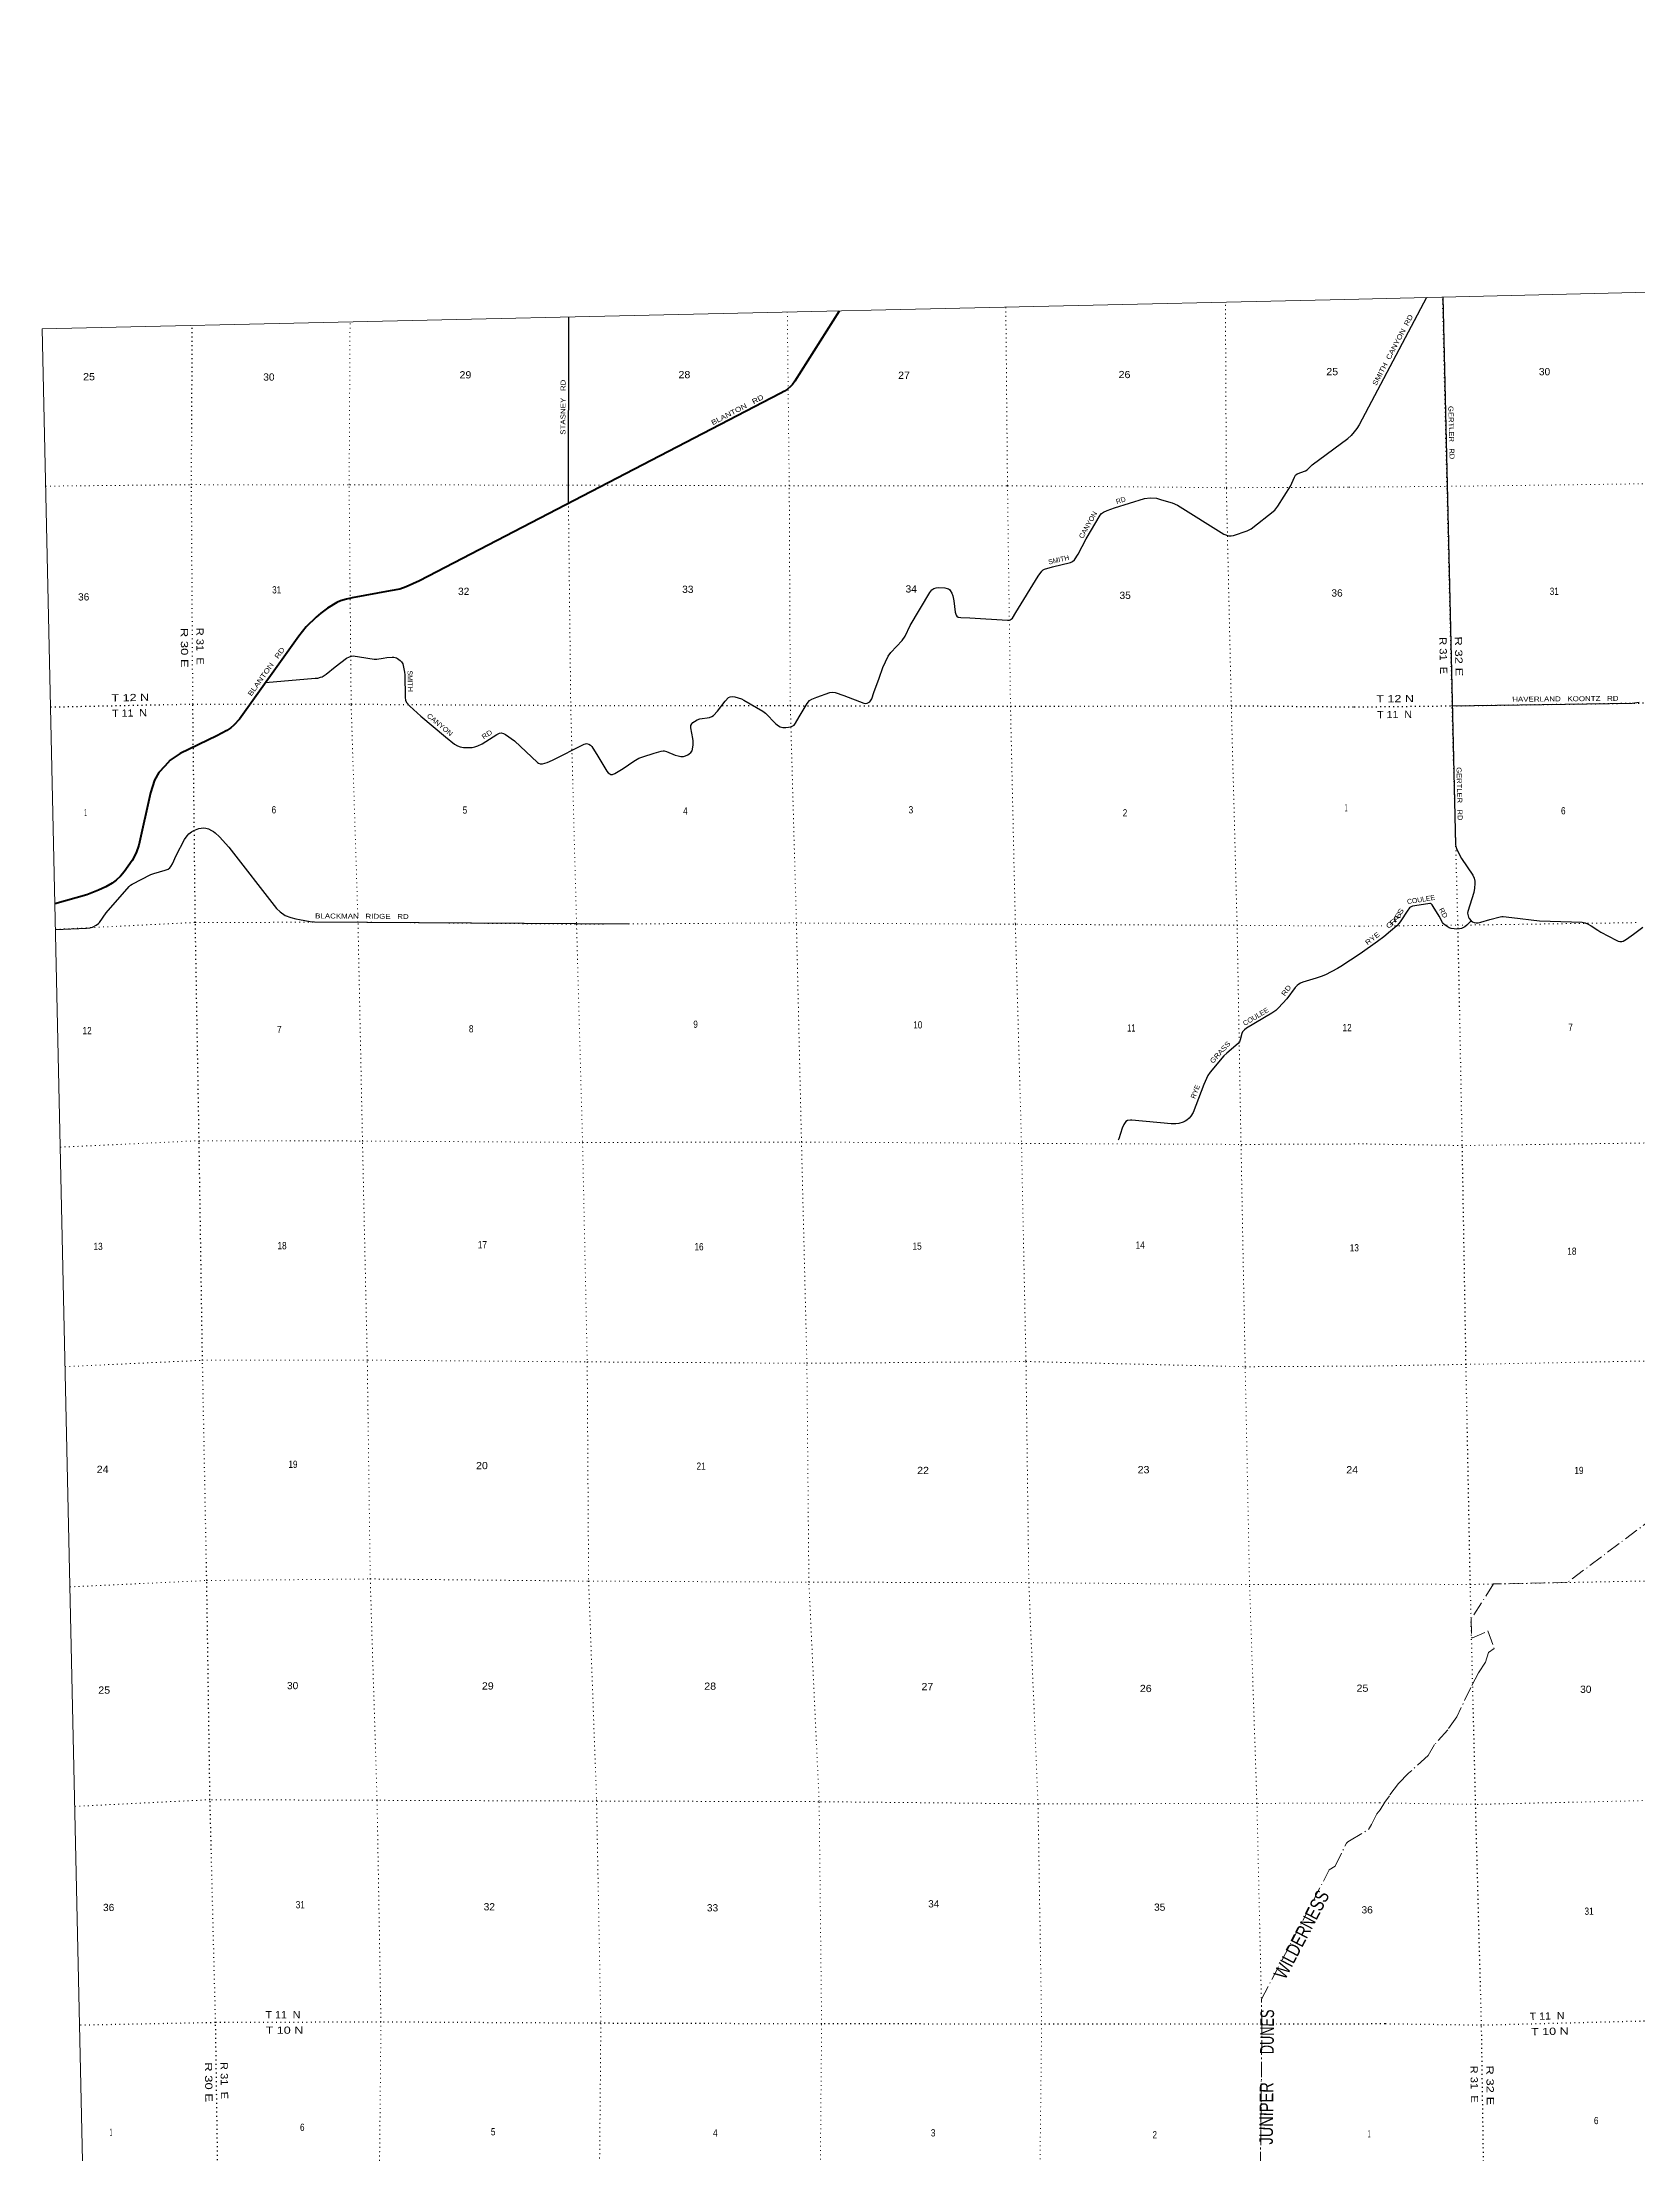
# Model space of a CAD drawing. Header units: feet. Extents: x 505285 to 763886, y -543582 to -353855.
# Drawn here: x 505285 to 543965, y -405035 to -353855 of the extents above; entities that cross this region are included whole.
import ezdxf
from ezdxf.enums import TextEntityAlignment as Align

# ---------------------------------------------------------------- set-up
doc = ezdxf.new("R2010")
doc.units = ezdxf.units.FT
doc.header["$LTSCALE"] = 70
doc.linetypes.add('DOT_DASHED', pattern=[7.7, 5, -1.2, 0.3, -1.2])
doc.linetypes.add('DOTTED', pattern=[1.5, 0.3, -1.2])
for name, color, linetype, lineweight in [('26', 7, 'Continuous', 40), ('27', 7, 'Continuous', 13), ('29', 7, 'Continuous', 25), ('30', 7, 'Continuous', 13), ('4', 7, 'Continuous', 13), ('44', 7, 'DOT_DASHED', 13), ('6', 7, 'DOTTED', 25), ('7', 7, 'DOTTED', 13)]:
    doc.layers.add(name, color=color, linetype=linetype, lineweight=lineweight)

msp = doc.modelspace()

# ---------------------------------------------------------------- linework, layer by layer
at = {"layer": '26'}
msp.add_lwpolyline([(524601.36, -360371.42), (523530.36, -362072.14), (523470, -362150.82), (523427.29, -362195.93), (523349, -362264.77), (523280.19, -362312.26), (523174.26, -362372.08), (514432.19, -366908.8), (514104.61, -367057.35), (513953.36, -367107.91), (513721.64, -367154.98), (512802.42, -367317.76), (512662.65, -367350.06), (512520.29, -367392.8), (512430.13, -367435.53), (512202.36, -367568.48), (512041.02, -367696.68), (511928.58, -367786.9), (511681.35, -368023.93), (511506.08, -368249.19), (510064.74, -370261.17), (509931.75, -370410.28), (509860.57, -370472), (509760.92, -370538.48), (509518.57, -370670.18), (508626.8, -371098.76), (508528.79, -371158.18), (508389.54, -371260.2), (508255.59, -371399.86), (508114.31, -371559.33), (508008.73, -371737.36), (507911.8, -372051.15), (507627.92, -373318.54), (507561.49, -373503.72), (507466.58, -373688.9), (507274.79, -373963.4), (507186.61, -374068.75), (507077.47, -374168.46), (506982.56, -374234.94), (506825.97, -374329.9), (506649.26, -374410.48), (506366.85, -374517.75), (505592.25, -374742.12)], dxfattribs=at)
at = {"layer": '29'}
msp.add_line((518043.8, -360520.38), (518037.04, -365038.05), dxfattribs=at)
for points in [[(538841.79, -360041.55), (537211.28, -363130.4), (537151.83, -363219.51), (537090.76, -363298.08), (537015.15, -363388.29), (536939.09, -363460.64)], [(539235.33, -360032.31), (539543.85, -373307.57), (539559.81, -373373.82), (539581.73, -373425.35), (539693.42, -373640.36), (539966.95, -374043.11), (539998.01, -374119.4), (540013.48, -374185.7), (540013.9, -374247.49), (540007.67, -374360.3), (539990.72, -374460.33), (539841.9, -374924.84), (539837.54, -374962.67), (539841.31, -374999.66), (539862.26, -375060.16), (539879.71, -375093.62), (539923.91, -375148.91), (539961.14, -375176.56), (540001.85, -375192.56), (540045.48, -375199.84), (540097.66, -375196.67), (540161.8, -375186.74), (540382.36, -375118.62), (540630.02, -375049.97), (540672.19, -375044.15), (540699.33, -375046.15), (540915, -375069.29), (541584.32, -375150.42), (542617.78, -375186.74), (542687.88, -375197.58), (542748.65, -375221.66), (542833.8, -375269.78), (542994.29, -375375.86), (543071.46, -375422.45), (543440.8, -375623.24), (543490.24, -375643.61), (543531.46, -375649.25), (543576.04, -375649.43), (543612.39, -375640.7), (543648.74, -375623.24), (543691.73, -375596.95), (543862.03, -375473.37)], [(525572.62, -369266.87), (525667.1, -369013.01), (525792.16, -368737.11), (525856.44, -368643.7), (526135.62, -368352.7), (526205.13, -368251.3), (526322.53, -367989.63), (526801.28, -367195.36), (526851.02, -367130.52), (526903.37, -367095.6), (526955.71, -367078.14), (527013.13, -367071.62), (527165.1, -367078.14), (527226.16, -367092.7), (527258.15, -367107.25), (527281.42, -367121.79), (527298.87, -367142.16), (527336.68, -367209.09), (527362.86, -367270.2), (527388.51, -367394.8), (527416.29, -367666.77), (527438.46, -367738.7), (527458.82, -367764.89), (527490.81, -367788.17), (527554.75, -367795.54), (527774.46, -367807.94), (528689.68, -367862.6), (528729.68, -367860.93), (528752.94, -367852.2), (528776.21, -367837.65), (528802.95, -367811.57), (528889.84, -367681.01), (529426.32, -366793.03), (529514.87, -366676.57), (529549.77, -366641.65), (529582.63, -366626.6), (529774.17, -366567.54), (530214.06, -366466.01), (530265.18, -366440.87), (530308.8, -366403.04), (530395.5, -366262.84), (530596.33, -365890.76), (530931.23, -365314.69), (530963.22, -365279.77), (531009.75, -365244.85), (531099.91, -365204.11), (531277.65, -365143.41), (532004.25, -364913.14), (532146.14, -364896.52), (532295.06, -364907.32), (532421.16, -364943.58), (532678.94, -365017.9), (532809.27, -365075.96), (533931.92, -365778.93), (534039.95, -365815.23), (534109.75, -365821.05), (534164.15, -365807.04), (534493.62, -365698.83), (534592.5, -365646.45), (535162.5, -365198.32), (535237.13, -365103.76), (535543.34, -364614.68), (535639.81, -364395.66), (535668.51, -364348.61), (535706.1, -364319.77), (535913.33, -364246.27), (535953.51, -364220.58), (536074.17, -364097.77), (536939.09, -363460.64)], [(510697.74, -369377.56), (511904.91, -369272.62), (511968.57, -369264.96), (512029.64, -369247.5), (512073.26, -369232.95), (512122.36, -369204.88), (512166.32, -369174.75), (512384.19, -368997.64), (512660.71, -368784.82), (512735.39, -368748.01), (512779.94, -368732.44), (512820.66, -368729.53), (512980.6, -368749.9), (513329.58, -368805.19), (513364.49, -368809.56), (513395.2, -368809.24), (513548.23, -368785.38)], [(513548.23, -368785.38), (513641.65, -368770.82), (513768.71, -368758.63), (513807.98, -368758.63), (513844.32, -368764.45), (513876.33, -368779), (513901.92, -368794.21), (513966.46, -368843.02), (513994.11, -368876.48), (514013.01, -368896.85), (514024.3, -368923.39), (514037.73, -368963.78), (514068.26, -369125.29), (514071.91, -369184.83), (514081.35, -369732.01), (514095.54, -369809.79), (514127.88, -369868.78), (514200.05, -369947.45), (514464.51, -370191.28), (515062.7, -370687.22)], [(520121.11, -371089.5), (520293.15, -371035.68), (520336.77, -371029.86), (520364.68, -371032.06), (520415.29, -371044.41), (520631.23, -371135.48), (520703.2, -371154.98), (520764.27, -371163.71), (520828.25, -371163.71), (520881.27, -371153.11), (520935.85, -371128.79), (520970.75, -371105.51), (521008.56, -371073.5), (521037.64, -371026.95), (521046.36, -370989.12), (521063.81, -370884.36), (521063.81, -370788.33), (521058.63, -370733.51), (521010.96, -370470.08), (521005.65, -370439.14), (521011.46, -370418.77), (521031.82, -370375.12), (521057.99, -370343.11), (521097.23, -370317.48), (521159.78, -370282), (521224.36, -370258.07), (521459.32, -370223.8), (521518.57, -370200.38), (521558.2, -370171.42), (521657.68, -370066.48), (521840.12, -369827.2), (521924.62, -369740.75), (521965.34, -369717.47), (522016.06, -369714.4), (522072.94, -369723.29), (522237.07, -369772.88), (522296.86, -369798.95), (522753.44, -370069.57), (522817.42, -370116.13), (523071.09, -370375), (523134.41, -370427.5), (523178.03, -370450.78), (523236.19, -370462.42), (523308.98, -370461.11), (523375.78, -370459.51), (523451.39, -370442.05), (523512.47, -370407.13), (523547.71, -370362.74), (523637.83, -370204.04), (523830.02, -369882.3), (523887.62, -369810.59), (523939.96, -369775.67), (524067.11, -369725.83), (524379.09, -369615.62), (524440.07, -369605.96), (524507.05, -369615.62), (524716.11, -369689.09), (525205.01, -369874.61), (525239.9, -369880.43), (525283.53, -369874.61), (525318.42, -369860.06), (525344.6, -369839.69), (525379.23, -369796.35), (525394.04, -369772.76), (525442.59, -369616.28), (525572.62, -369266.87)], [(539465.6, -369940.35), (543832.45, -369871.87), (543998.74, -369851.36)], [(515062.7, -370687.22), (515278.45, -370866.09), (515349.3, -370907.64), (515416.19, -370933.83), (515500.53, -370951.29), (515562.65, -370953.02), (515709.91, -370948.38), (515773.89, -370936.74), (515849.21, -370909.56), (515951.29, -370863.99), (516306.26, -370631.14), (516367.15, -370602.09), (516410.78, -370593.36), (516466.03, -370607.91), (516519.65, -370633.68), (516735.33, -370788.53), (517295.49, -371313.48), (517312.3, -371329.58), (517355.92, -371347.04), (517414.08, -371347.04), (517524.59, -371315.03), (517658.25, -371260.04), (518426.09, -370869.37), (518455.2, -370858.17), (518481.38, -370855.26), (518539.54, -370866.9), (518580.25, -370893.09), (518610.73, -370922.77), (518754.25, -371159.68), (518973.83, -371524.97), (519007.75, -371565.29), (519042.65, -371591.48), (519071.73, -371603.12), (519109.54, -371603.12), (519164.62, -371582.22), (519368.43, -371458.68), (519629.15, -371283.55), (519749.33, -371210.27), (519845.47, -371175.74), (520121.11, -371089.5)], [(505605.82, -375358.56), (506357.6, -375331.6), (506443.09, -375319.38), (506504.16, -375303.08), (506593.74, -375258.27), (506648.6, -375216.33), (506671.09, -375193.09), (506832.54, -374958.96), (507392.05, -374317.01), (507428.99, -374287.51), (507466.8, -374261.32), (507921.27, -374028.71), (507990.26, -374002.34), (508264.52, -373925.65), (508336.33, -373894.67), (508379.95, -373862.66), (508403.22, -373836.47), (508441.22, -373768.72), (508536.13, -373565.78), (508732.44, -373175.77), (508795.81, -373094.44), (508842.34, -373042.06), (508906.32, -372995.5), (508963.82, -372959.29), (509083.72, -372914.03), (509138.97, -372902.39), (509201.61, -372899.04), (509255.29, -372905.3), (509316.37, -372922.75), (509391.98, -372960.58), (509439.61, -372989.16), (509476.31, -373018.78), (509581, -373114.81), (509807.84, -373365.06), (510961.15, -374850.8), (511055.42, -374936.43), (511177.57, -375023.73), (511311.34, -375070.28), (511436.98, -375101.73), (511518.92, -375119.95), (511782.94, -375165.49), (511887.64, -375174.6), (519503.41, -375223.21)], [(539923.91, -375148.91), (539821.54, -375252.21), (539769.19, -375292.95), (539721.21, -375322.06), (539687.77, -375335.15), (539641.23, -375345.33), (539581.62, -375352.61), (539516.18, -375348.25), (539443.48, -375333.69), (539394.04, -375317.69), (539367.87, -375304.59), (539292.25, -375255.12), (539257.36, -375223.11), (539232.19, -375192.39), (539147.49, -375037.16), (539007.15, -374801.3), (538982.43, -374764.93), (538956.26, -374738.74), (538941.72, -374732.92), (538924.27, -374732.92), (538873.64, -374740.14), (538507.04, -374798.26), (538456.11, -374817.99), (538431.43, -374836.09), (538374.96, -374915.33), (538224.95, -375153.27), (538177.82, -375208.71), (538120.25, -375269.67), (537969.03, -375403.53), (537809.08, -375534.48), (537658.71, -375648.82), (537231.13, -375946.94)], [(543862.03, -375473.37), (544086.38, -375308.11)], [(537231.13, -375946.94), (536766.26, -376260.44), (536685.63, -376306.68), (536391.1, -376458.31), (536289.32, -376501.96), (536167.18, -376539.79), (535847.67, -376637), (535786.21, -376662.01), (535745.5, -376688.2), (535704.78, -376717.3), (535660.06, -376764.13), (535456.46, -377038.04), (535255.42, -377259.75), (535187.13, -377322.56), (535090.1, -377392.32), (534480.44, -377756.14), (534431, -377791.06), (534404.82, -377814.34), (534384.47, -377837.62), (534369.22, -377878.03), (534323.23, -378031.59), (534305.95, -378082.06), (534277.5, -378122.99), (534000.59, -378355.59), (533929.79, -378424.67), (533594.83, -378822.25), (533544.02, -378896.84), (533442.24, -379120.91), (533183.56, -379797.24), (533133.95, -379883.31), (533090.33, -379932.78), (533035.08, -379982.25), (532996.26, -380006.57), (532947.83, -380031.71), (532840.81, -380060.69), (532764.62, -380072.45), (532653.89, -380069.51), (531697.34, -379985.16), (531667.39, -379984.6), (531595.55, -379993.89), (531557.75, -380017.16), (531534.17, -380042.16), (531502.49, -380087), (531463.43, -380174.31), (531384.24, -380434.99), (531367.04, -380467.51)]]:
    msp.add_lwpolyline(points, dxfattribs=at)
at = {"layer": '4'}
msp.add_lwpolyline([(505285.47, -360804.74), (536860.22, -360087.99), (568433.96, -359327.81), (600006.62, -358524.19), (631578.15, -357677.15), (663148.48, -356786.68), (694717.55, -355852.8), (726285.32, -354875.48), (757851.71, -353854.74), (763886.04, -536576.2), (732068.3, -537605.06), (700249.18, -538590.15), (668428.73, -539531.49), (636607.03, -540429.04), (604784.11, -541282.83), (572960.06, -542092.84), (541134.91, -542859.08), (509308.75, -543581.54)], close=True, dxfattribs=at)
msp.add_lwpolyline([(505285.47, -360804.74), (536860.22, -360087.99), (568433.96, -359327.81), (600006.62, -358524.19), (631578.15, -357677.15), (663148.48, -356786.68), (694717.55, -355852.8), (726285.32, -354875.48), (757851.71, -353854.74), (763886.04, -536576.2), (732068.3, -537605.06), (700249.18, -538590.15), (668428.73, -539531.49), (636607.03, -540429.04), (604784.11, -541282.83), (572960.06, -542092.84), (541134.91, -542859.08), (509308.75, -543581.54)], close=True, dxfattribs=at)
at = {"layer": '44'}
for points in [[(550690.14, -405500.21), (550704.95, -401677.97), (550644.59, -399017.27), (553239.97, -396299.28), (553141.55, -391780.99), (553664.3, -391301.54), (553780.11, -390835.09), (552572.64, -387481.94), (552153.94, -387330.53), (551885.23, -386804.29), (551013.34, -386219.07), (550155.6, -386611.53), (546961.47, -387656.01), (542257, -391189.87), (540469.54, -391224.63)], [(540469.54, -391224.63), (539925.75, -392076.65), (539939.42, -392541.57), (540333.65, -392362.94), (540483.7, -392787.38), (540347.48, -392884.77), (540272.56, -393119.38), (540105.81, -393374.08), (539915.26, -393729.72), (539582.39, -394443.96), (539358.81, -394758.16), (539039.99, -395118.64), (538887.55, -395385.08), (538409.72, -395811.32), (538166.6, -396059.68), (537942.61, -396355.81), (537835.78, -396510.8), (537716.47, -396698.2)], [(534812.76, -405874.89), (534852.41, -401886.66), (534843.34, -401287.75), (536487.54, -398155.86), (536625.01, -398065.71), (536901.77, -397510.3), (536938.43, -397477.07), (536973.29, -397451.15), (537439.97, -397173.94), (537512.43, -397050.59), (537641.16, -396798.09), (537716.47, -396698.2)]]:
    msp.add_lwpolyline(points, dxfattribs=at)
at = {"layer": '6'}
msp.add_line((537837.88, -401889.22), (535204.08, -401892.68), dxfattribs=at)
for points in [[(540233.42, -405746.92), (540177.22, -401921.41), (540033.8, -396568.71), (539904.86, -391235.77), (539801.99, -385902.25), (539711.66, -380590.55), (539606.6, -375249.05), (539466.84, -369940.23), (539342.7, -364622.3), (539235.33, -360032.31)], [(509555.92, -406448.29), (509488.77, -401862.82), (509352.53, -396452.93), (509274.31, -391140.53), (509171.52, -385804.4), (509089.47, -380504.09), (508997.11, -375189.88), (508937.41, -369901.3), (508903.32, -364578.26), (508923.95, -360724.38)], [(537091.24, -369965.63), (539463.43, -369940.23), (544529.87, -369862.82), (549832.16, -369779.91), (555162.44, -369692.37), (560543.48, -369631.82), (565826.63, -369501.14), (568685.13, -369470.32)], [(505487.14, -369966.97), (508935.3, -369895.31), (512774.08, -369898.69), (518097.69, -369931.79), (523420.79, -369934.82), (528758.2, -369949.69), (534111.24, -369936.25), (537091.24, -369965.63)], [(569473.3, -401296.64), (566722.97, -401337.43), (561391, -401439.06), (556053.62, -401566.93), (550707.85, -401678.91), (545388.15, -401790.32), (540177.22, -401921.41), (537837.88, -401889.22)], [(534876.33, -401893.11), (534853.85, -401893.14), (529512.65, -401892.37), (524179.45, -401887.47), (518827.95, -401872.8), (513496.35, -401843.82), (509486.65, -401856.83), (506190.51, -401920.86)]]:
    msp.add_lwpolyline(points, dxfattribs=at)
at = {"layer": '7'}
msp.add_line((537215.49, -375278.3), (537789.18, -375273.24), dxfattribs=at)
for points in [[(528644.77, -360278.66), (528685.48, -364605.12), (528758.2, -369949.69), (528876.22, -375233.46), (529024.92, -380544.89), (529132.95, -385832.8), (529201.88, -391191.46), (529425.94, -396554.01), (529512.65, -401892.37), (529465.95, -405998.59)], [(534812.76, -405874.89), (534853.85, -401893.14), (534732.71, -396543.22), (534554.17, -391254.27), (534448.02, -385958.3), (534347.05, -380610.11), (534252.09, -375259.83), (534111.24, -369936.25), (533991.2, -364652.51), (533969.12, -360155.42)], [(513452.45, -406361.65), (513496.35, -401843.82), (513402.97, -396467.44), (513237.26, -391102.09), (513165.31, -385803.64), (513048.76, -380487.76), (512940.47, -375183.8), (512774.08, -369898.69), (512725.89, -364575.85), (512747.55, -360639.26)], [(518043.8, -360520.38), (518037.02, -364585.05), (518097.69, -369931.79), (518238.13, -375231.3), (518384.48, -380522.71), (518497.04, -385840.65), (518530.93, -391151.65), (518723.83, -396456.46), (518827.95, -401872.8), (518788.71, -406241.9)], [(524142.12, -406120.53), (524179.45, -401887.47), (524119.96, -396490.57), (523870.58, -391180.53), (523822.69, -385875.73), (523691.25, -380511.92), (523568.76, -375202.13), (523420.79, -369934.82), (523394.69, -364607.66), (523348.12, -360400.02)], [(536966.65, -364638.88), (539342.7, -364620.02), (544405.49, -364553.88), (549685, -364439.34), (554975.27, -364356.7), (560360.09, -364286.03), (565680.75, -364216.77), (568554, -364174.87)], [(505369.33, -364614.94), (508903.32, -364578.26), (512742.13, -364583.65), (518039.1, -364589.04), (523394.69, -364607.66), (528685.48, -364605.12), (533991.2, -364652.51), (536966.65, -364638.88)], [(505605.78, -375356.97), (508997.11, -375189.88), (512940.47, -375183.8), (518238.13, -375231.3), (523568.76, -375202.13), (528908.48, -375235.02), (534252.09, -375259.83), (537215.49, -375278.3)], [(538067.15, -375270.78), (539598.77, -375257.26), (543942.97, -375193.83)], [(568949.16, -380131.89), (566158.05, -380137.28), (560820.72, -380178.79), (555498.37, -380262.14), (550134.83, -380386.57), (544853.86, -380525.23), (539713.8, -380596.53), (537338.99, -380558.66)], [(505722.01, -380636.96), (509087.05, -380480.05), (513048.76, -380487.76), (518384.48, -380522.71), (523691.25, -380511.92), (529024.92, -380544.89), (534352.43, -380569.92), (537338.99, -380558.66)], [(505839.12, -385956.93), (509169.47, -385802.42), (513177.32, -385799.47), (518497.04, -385840.65), (523822.69, -385875.73), (529132.95, -385832.8), (534448.02, -385958.3), (537464.92, -385942.96)], [(569080.37, -385430.18), (566304.49, -385445.74), (561001.01, -385476.46), (555630.73, -385568.9), (550291.24, -385692.79), (544959.51, -385804.47), (539801.99, -385902.25), (537464.92, -385942.96)], [(537588.5, -391226.78), (539904.86, -391235.77), (545058.28, -391134.06), (550445.97, -391013.12), (555795.57, -390893.02), (561133.96, -390809.31), (566454.43, -390732.03), (569211.29, -390716.87)], [(505956.61, -391294.58), (509274.31, -391140.53), (513237.26, -391102.09), (518535.02, -391155.61), (523870.58, -391180.53), (529201.88, -391191.46), (534545.89, -391240.34), (537588.5, -391226.78)], [(569342.29, -396006.53), (566600.68, -396032.45), (561181.74, -396055.76), (555916.53, -396228.14), (550585.11, -396353.86), (545236.97, -396449.83), (540033.75, -396566.7), (537712.54, -396530.21)], [(537712.54, -396530.21), (534732.71, -396543.22), (529425.94, -396554.01), (524108.04, -396500.77), (518744.46, -396486.26), (513402.97, -396467.44), (509352.53, -396452.93), (506073.71, -396614.64)]]:
    msp.add_lwpolyline(points, dxfattribs=at)

# ---------------------------------------------------------------- texts
at = {"layer": '27', "width": 1.25}
for rotation, p in [(27.427, (521540.72, -363140.95)), (54.383, (510355.4, -369716.05))]:
    msp.add_text('BLANTON   RD', height=120, rotation=rotation, dxfattribs=at).set_placement(p)
at = {"layer": '30'}
for s, rotation, width, p in [('SMITH  CANYON  RD', 62.172, 1.2, (538076.27, -361341.81)), ('STASNEY   RD', 89.914, 1.2, (517970.54, -362701.44)), ('GERTLER   RD', 271.331, 1.15, (539388.53, -363319.68)), ('CANYON', 60.632, 1.05, (530689.21, -365583.15)), ('SMITH', 270.988, 0.95, (514145.83, -369342.2)), ('HAVERLAND   KOONTZ   RD', 0.488, 1.2, (542210.12, -369829.19)), ('CANYON', 320.339, 1.1, (514887.48, -370442.05)), ('RD', 33.264, 1.15, (516098.88, -370683.45)), ('GERTLER   RD', 271.331, 1.15, (539585.19, -372073.06)), ('BLACKMAN   RIDGE   RD', 359.61, 1.2, (513034.68, -375098.47)), ('R', 41.515, 1.55, (538076.09, -375215.28)), ('A', 46.638, 1.8, (538153.69, -375132.33)), ('S', 57.77, 1.4, (538205.24, -375053.77)), ('S', 57.77, 1.4, (538263.33, -374957.01)), ('RD', 298.619, 1.1, (539199.43, -374987.11)), ('RYE', 37.249, 1.2, (537569.82, -375623.95)), ('G', 41.515, 1.45, (537990.44, -375291.1)), ('RD', 53.376, 1.2, (535490.3, -376875.19)), ('COULEE', 30.827, 1.05, (534734.51, -377523.8)), ('GRASS', 47.886, 1.15, (533884.68, -378377.81)), ('RYE', 69.069, 1.05, (533294.23, -379311.94))]:
    msp.add_text(s, height=120, rotation=rotation, dxfattribs=dict(at, width=width)).set_placement(p, align=Align.CENTER)
for s, rotation, p in [('RD', 17.584, (531449.87, -365015.39)), ('SMITH', 12.997, (529940.96, -366457.21)), ('COULEE', 9.009, (538718.61, -374693.84))]:
    msp.add_text(s, height=120, rotation=rotation, dxfattribs=at).set_placement(p, align=Align.CENTER)
at = {"layer": '44'}
for s, rotation, width, p in [('WILDERNESS', 62.301, 0.8, (535415.86, -400831.85)), ('DUNES', 89.409, 0.7, (535137.35, -402621.9)), ('JUNIPER', 89.409, 0.8, (535117.65, -404812.63))]:
    msp.add_text(s, height=330, rotation=rotation, dxfattribs=dict(at, width=width)).set_placement(p)
at = {"layer": '6'}
for s, rotation, width, p in [('R 30 E', 270.367, 1.35, (508643.83, -368049.3)), ('R 31  E', 270.367, 1.15, (509021.98, -368047.04)), ('R 31  E', 271.337, 1.15, (539152.94, -368277.1)), ('R 32 E', 271.337, 1.35, (539527.64, -368259.87)), ('T 12 N', 1.191, 1.3, (506965.94, -369836.22)), ('T 11  N', 1.191, 1.1, (506983.19, -370209.23)), ('T 12 N', 0.613, 1.3, (537626.35, -369857.8)), ('T 11  N', 0.613, 1.1, (537648.58, -370241.11)), ('T 11  N', 0.186, 1.1, (510700.48, -401752.83)), ('T 11  N', 1.441, 1.1, (541347.26, -401792.84)), ('T 10 N', 0.186, 1.3, (510701.64, -402127.89)), ('T 10 N', 1.441, 1.3, (541379.23, -402167.26)), ('R 30 E', 270.839, 1.35, (509227.71, -402816.6)), ('R 31  E', 270.839, 1.15, (509606.45, -402811.72)), ('R 31  E', 270.842, 1.15, (539907.61, -402901.05)), ('R 32 E', 270.842, 1.35, (540291.55, -402896.07))]:
    msp.add_text(s, height=175, rotation=rotation, dxfattribs=dict(at, width=width)).set_placement(p)
at = {"layer": '7'}
for s, width, p in [('29', 1.1, (515402.07, -362003.67)), ('28', 1.1, (520710.22, -361998.47)), ('27', 1.1, (526034.25, -362013.92)), ('26', 1.1, (531379.18, -361996.59)), ('25', 1.1, (536413.89, -361925.93)), ('30', 1.05, (541567.91, -361927.19)), ('25', 1.1, (506277.29, -362048.9)), ('30', 1.05, (510644.02, -362056.8)), ('36', 1.05, (506153.1, -367385.98)), ('31', 0.85, (510858.45, -367215.14)), ('32', 1.05, (515366.25, -367251.78)), ('33', 1.05, (520799.2, -367202.06)), ('34', 1.05, (526214.98, -367192.53)), ('35', 1.05, (531401.65, -367347.87)), ('36', 1.05, (536537.25, -367291.13)), ('31', 0.85, (541829.17, -367249.76)), ('1', 0.4, (506301.79, -372611.32)), ('6', 0.85, (510846.2, -372544.81)), ('5', 0.85, (515476.98, -372551.9)), ('4', 0.85, (520821.66, -372576.71)), ('3', 0.85, (526289.88, -372547.09)), ('2', 0.85, (531479.22, -372620.16)), ('1', 0.4, (536860.63, -372496.01)), ('6', 0.85, (542103.64, -372569.21)), ('7', 0.85, (510977.68, -377872.12)), ('8', 0.85, (515629.56, -377854.7)), ('9', 0.85, (521069.31, -377743.8)), ('10', 0.85, (526400.67, -377758.75)), ('11', 0.65, (531586.05, -377835.88)), ('12', 0.85, (536807.75, -377826.39)), ('7', 0.85, (542280.75, -377814.73)), ('12', 0.85, (506262.8, -377899.26)), ('13', 0.85, (506528.96, -383128.84)), ('18', 0.85, (510988.93, -383110.86)), ('17', 0.85, (515844.69, -383088.66)), ('16', 0.85, (521096.52, -383137.14)), ('15', 0.85, (526383.34, -383122.52)), ('14', 0.85, (531792.3, -383096.37)), ('13', 0.85, (536982.89, -383162.99)), ('18', 0.85, (542256.95, -383246.06)), ('24', 1.1, (506606.71, -388533.51)), ('19', 0.85, (511253.73, -388409.85)), ('20', 1.1, (515802.55, -388441.85)), ('21', 0.85, (521147.67, -388455.46)), ('22', 1.1, (526495.11, -388559.85)), ('23', 1.1, (531840.66, -388541.55)), ('24', 1.1, (536898.89, -388543.38)), ('19', 0.85, (542428.38, -388560.29)), ('25', 1.1, (506644.56, -393883.49)), ('30', 1.05, (511218.82, -393774.76)), ('29', 1.1, (515944.35, -393782.78)), ('28', 1.1, (521334.83, -393788.63)), ('27', 1.1, (526600.8, -393798.72)), ('26', 1.1, (531894.41, -393844.28)), ('25', 1.1, (537147.57, -393837.4)), ('30', 1.05, (542568.21, -393863.37)), ('36', 1.05, (506759.03, -399152.35)), ('31', 0.85, (511431.74, -399085.01)), ('32', 1.05, (515987.16, -399135.75)), ('33', 1.05, (521398.71, -399160.89)), ('34', 1.05, (526761.97, -399064.27)), ('35', 1.05, (532238.29, -399145)), ('36', 1.05, (537267.92, -399210.23)), ('31', 0.85, (542673.37, -399242.38)), ('6', 0.85, (511534.21, -404480.4)), ('6', 0.85, (542901.68, -404317.3)), ('1', 0.4, (506920.06, -404600.01)), ('5', 0.85, (516162.22, -404589.26)), ('4', 0.85, (521546.2, -404619.54)), ('3', 0.85, (526826.89, -404615.12)), ('2', 0.85, (532199.06, -404661.6)), ('1', 0.4, (537418.8, -404636.45))]:
    msp.add_text(s, height=175, dxfattribs=dict(at, width=width)).set_placement(p)

doc.saveas('drawing.dxf')
